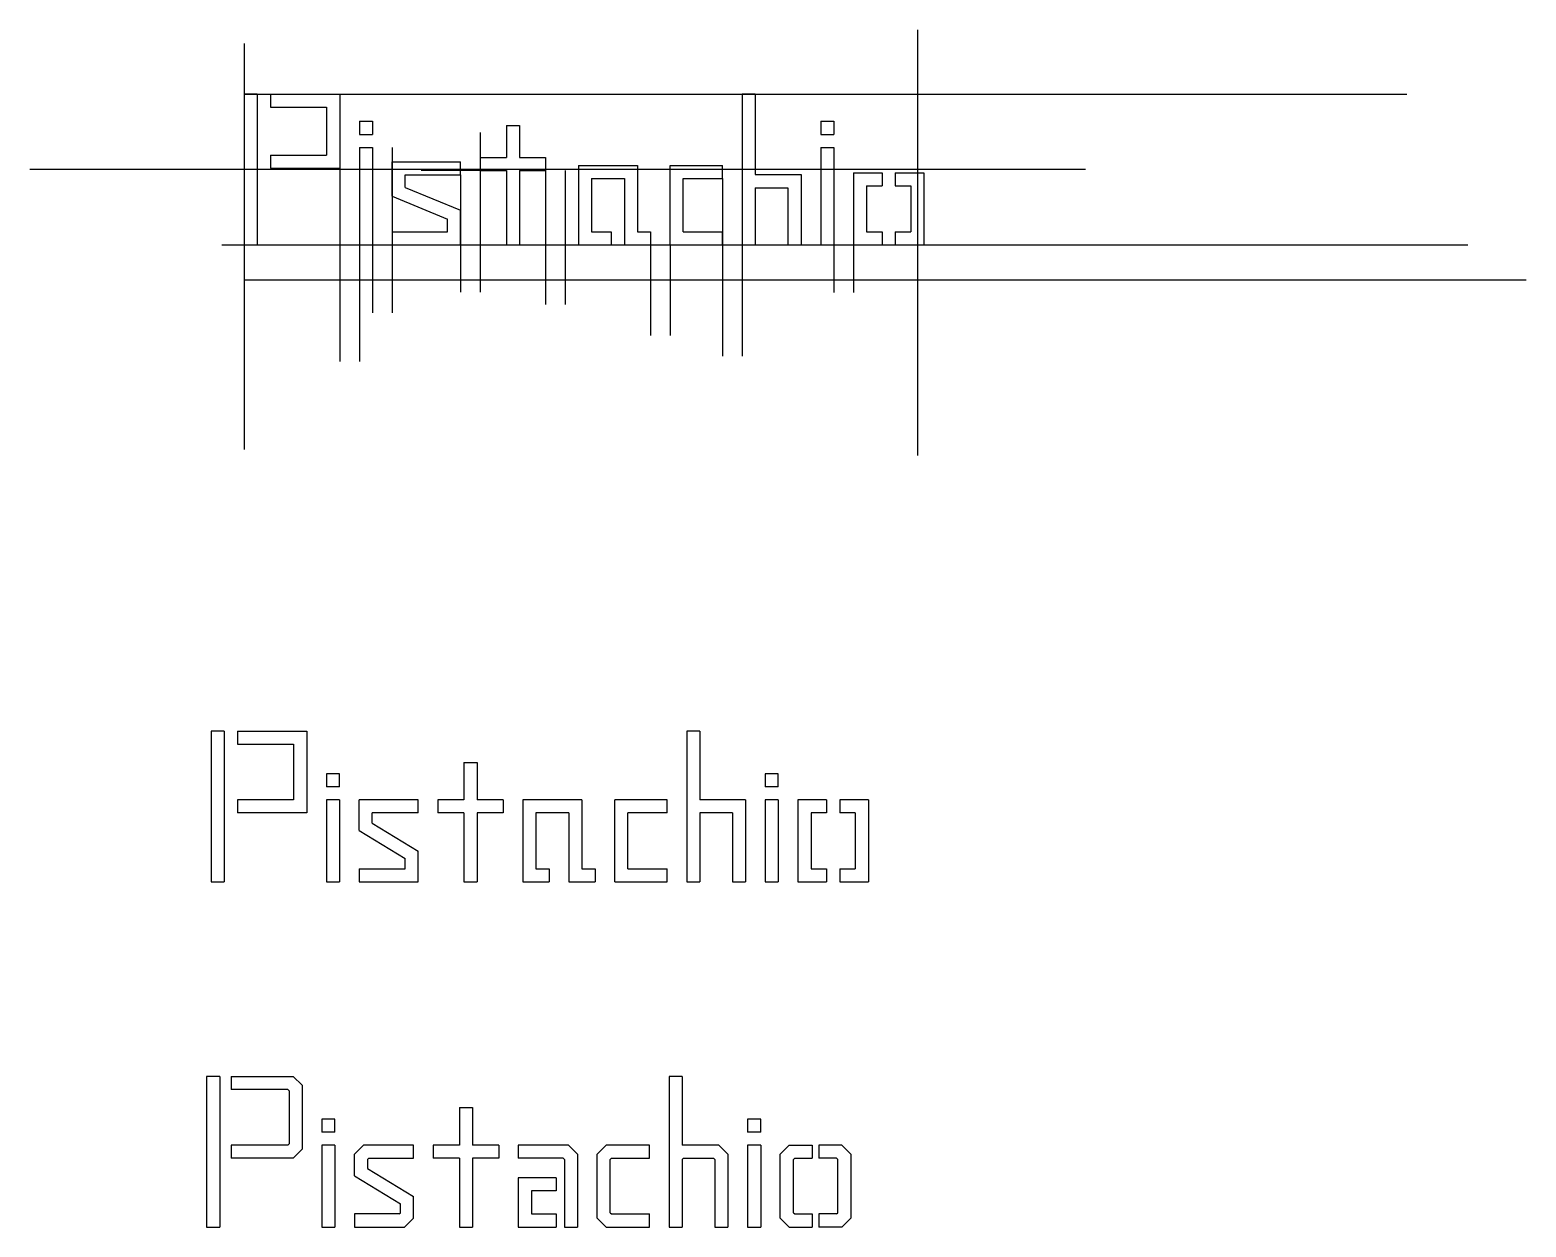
# Model space of a CAD drawing. Units: millimetres on the paper. Extents: x -254 to -25, y -191 to -9.
import ezdxf

# ---------------------------------------------------------------- set-up
doc = ezdxf.new("R2010")
doc.units = ezdxf.units.MM
doc.layers.add('0-0', color=7, linetype='Continuous')
doc.layers.add('0-1', color=7, linetype='Continuous')

msp = doc.modelspace()

# ---------------------------------------------------------------- linework, layer by layer
at = {"layer": '0-0'}
for p, q in [((-220.763, -18.325), (-220.763, -41.365)), ((-218.763, -18.325), (-220.763, -18.325)), ((-220.763, -18.325), (-92.575, -18.325)), ((-218.763, -18.325), (-218.763, -19.325)), ((-218.763, -18.325), (-218.763, -41.365)), ((-216.763, -18.325), (-216.763, -20.325)), ((-216.763, -18.325), (-206.164, -18.325)), ((-216.763, -20.325), (-208.164, -20.325)), ((-208.164, -20.325), (-208.164, -27.631)), ((-206.164, -18.325), (-206.164, -29.631)), ((-203.164, -22.474), (-201.164, -22.474)), ((-203.164, -22.474), (-203.164, -24.474)), ((-201.164, -22.474), (-201.164, -24.474)), ((-132.67, -22.474), (-130.67, -22.474)), ((-132.67, -22.474), (-132.67, -24.474)), ((-130.67, -22.474), (-130.67, -24.474)), ((-203.164, -24.474), (-201.164, -24.474)), ((-180.703, -23.109), (-180.703, -27.993)), ((-132.67, -24.474), (-130.67, -24.474)), ((-203.164, -26.474), (-201.164, -26.474)), ((-203.164, -26.474), (-203.164, -41.365)), ((-201.164, -26.474), (-201.164, -41.365)), ((-132.67, -26.474), (-130.67, -26.474)), ((-132.67, -26.474), (-132.67, -41.365)), ((-130.67, -26.474), (-130.67, -41.365)), ((-218.763, -27.631), (-218.763, -28.631)), ((-216.763, -27.631), (-208.164, -27.631)), ((-187.703, -30.654), (-187.703, -28.654)), ((-184.703, -27.993), (-184.703, -29.993)), ((-184.703, -27.993), (-180.703, -27.993)), ((-178.703, -27.993), (-174.703, -27.993)), ((-174.703, -27.993), (-174.703, -29.993)), ((-169.703, -29.233), (-160.67, -29.233)), ((-92.228, -29.845), (-253.507, -29.845)), ((-196.164, -30.654), (-187.703, -30.654)), ((-196.164, -32.601), (-196.164, -30.654)), ((-178.703, -29.993), (-178.703, -41.365)), ((-178.703, -29.993), (-174.703, -29.993)), ((-153.67, -39.365), (-153.67, -31.233)), ((-135.67, -30.628), (-135.67, -41.365)), ((-127.67, -30.359), (-127.67, -41.365)), ((-121.286, -30.359), (-116.903, -30.359)), ((-121.286, -30.359), (-121.286, -32.359)), ((-116.903, -30.359), (-116.903, -41.365)), ((-198.164, -33.941), (-189.703, -37.419)), ((-196.164, -32.601), (-187.703, -36.079)), ((-142.67, -32.628), (-142.67, -41.365)), ((-142.67, -32.628), (-137.67, -32.628)), ((-137.67, -32.628), (-137.67, -41.365)), ((-125.67, -32.359), (-123.286, -32.359)), ((-125.67, -32.359), (-125.67, -39.365)), ((-121.286, -32.359), (-118.903, -32.359)), ((-118.903, -32.359), (-118.903, -39.365)), ((-189.703, -39.365), (-189.703, -37.419)), ((-198.164, -39.365), (-189.703, -39.365)), ((-164.67, -39.365), (-164.67, -41.365)), ((-158.67, -39.365), (-158.67, -41.365)), ((-153.67, -39.365), (-147.67, -39.365)), ((-147.67, -41.365), (-147.67, -39.365)), ((-125.67, -39.365), (-123.286, -39.365)), ((-123.286, -39.365), (-123.286, -41.365)), ((-121.286, -39.365), (-118.903, -39.365)), ((-121.286, -39.365), (-121.286, -41.365)), ((-220.763, -41.365), (-218.763, -41.365)), ((-220.763, -41.365), (-99.15, -41.365)), ((-203.164, -41.365), (-201.164, -41.365)), ((-180.703, -41.365), (-178.703, -41.365)), ((-162.67, -41.365), (-158.67, -41.365)), ((-155.67, -41.365), (-147.67, -41.365)), ((-144.67, -41.365), (-142.67, -41.365)), ((-137.67, -41.365), (-135.67, -41.365)), ((-132.67, -41.365), (-130.67, -41.365)), ((-127.67, -41.365), (-123.286, -41.365)), ((-121.286, -41.365), (-116.903, -41.365)), ((-225.811, -115.682), (-225.811, -138.721)), ((-223.811, -115.682), (-225.811, -115.682)), ((-223.811, -115.682), (-223.811, -116.682)), ((-223.811, -115.682), (-223.811, -138.721)), ((-221.811, -115.682), (-221.811, -117.682)), ((-221.811, -115.682), (-211.212, -115.682)), ((-211.212, -115.682), (-211.212, -128.201)), ((-151.147, -115.682), (-151.147, -126.201)), ((-221.811, -117.682), (-213.212, -117.682)), ((-213.212, -117.682), (-213.212, -126.201)), ((-187.18, -120.465), (-185.18, -120.465)), ((-187.18, -120.465), (-187.18, -126.201)), ((-185.18, -120.465), (-185.18, -126.201)), ((-206.212, -124.201), (-206.212, -122.201)), ((-139.147, -124.201), (-139.147, -122.201)), ((-223.811, -124.987), (-223.811, -125.987)), ((-206.212, -124.201), (-208.212, -124.201)), ((-139.147, -124.201), (-141.147, -124.201)), ((-221.811, -126.201), (-221.811, -128.201)), ((-213.212, -126.201), (-221.811, -126.201)), ((-208.212, -126.201), (-208.212, -138.721)), ((-206.212, -126.201), (-208.212, -126.201)), ((-206.212, -126.201), (-206.212, -138.721)), ((-194.18, -126.201), (-203.212, -126.201)), ((-203.212, -130.873), (-203.212, -126.201)), ((-194.18, -128.201), (-194.18, -126.201)), ((-191.18, -126.201), (-191.18, -128.201)), ((-187.18, -126.201), (-191.18, -126.201)), ((-181.18, -126.201), (-185.18, -126.201)), ((-181.18, -126.201), (-181.18, -128.201)), ((-178.18, -126.201), (-178.18, -138.721)), ((-169.147, -126.201), (-178.18, -126.201)), ((-169.147, -126.201), (-169.147, -136.721)), ((-164.147, -138.721), (-164.147, -126.201)), ((-144.147, -126.201), (-151.147, -126.201)), ((-144.147, -126.201), (-144.147, -138.721)), ((-141.147, -126.201), (-141.147, -138.721)), ((-139.147, -126.201), (-141.147, -126.201)), ((-139.147, -126.201), (-139.147, -138.721)), ((-131.764, -126.201), (-136.147, -126.201)), ((-136.147, -126.201), (-136.147, -138.721)), ((-131.764, -126.201), (-131.764, -128.201)), ((-125.38, -126.201), (-129.764, -126.201)), ((-129.764, -126.201), (-129.764, -128.201)), ((-125.38, -126.201), (-125.38, -138.721)), ((-211.212, -128.201), (-221.811, -128.201)), ((-194.18, -128.201), (-201.212, -128.201)), ((-201.212, -129.752), (-201.212, -128.201)), ((-201.212, -129.752), (-194.18, -134.049)), ((-187.18, -128.201), (-191.18, -128.201)), ((-187.18, -128.201), (-187.18, -138.721)), ((-185.18, -128.201), (-185.18, -138.721)), ((-181.18, -128.201), (-185.18, -128.201)), ((-176.18, -128.201), (-176.18, -136.721)), ((-171.147, -128.201), (-176.18, -128.201)), ((-171.147, -128.201), (-171.147, -138.721)), ((-162.147, -136.721), (-162.147, -128.201)), ((-156.147, -128.201), (-162.147, -128.201)), ((-151.147, -128.201), (-151.147, -138.721)), ((-146.147, -128.201), (-151.147, -128.201)), ((-146.147, -128.201), (-146.147, -138.721)), ((-131.764, -128.201), (-134.147, -128.201)), ((-134.147, -128.201), (-134.147, -136.721)), ((-127.38, -128.201), (-129.764, -128.201)), ((-127.38, -128.201), (-127.38, -136.721)), ((-203.212, -130.873), (-196.18, -135.171)), ((-194.18, -138.721), (-194.18, -134.049)), ((-203.212, -136.721), (-203.212, -138.721)), ((-203.212, -136.721), (-196.18, -136.721)), ((-196.18, -136.721), (-196.18, -135.171)), ((-169.147, -136.721), (-167.147, -136.721)), ((-167.147, -136.721), (-167.147, -138.721)), ((-162.147, -136.721), (-156.147, -136.721)), ((-156.147, -138.721), (-156.147, -136.721)), ((-134.147, -136.721), (-131.764, -136.721)), ((-131.764, -136.721), (-131.764, -138.721)), ((-129.764, -136.721), (-127.38, -136.721)), ((-129.764, -136.721), (-129.764, -138.721)), ((-225.811, -138.721), (-223.811, -138.721)), ((-208.212, -138.721), (-206.212, -138.721)), ((-203.212, -138.721), (-194.18, -138.721)), ((-187.18, -138.721), (-185.18, -138.721)), ((-178.18, -138.721), (-174.147, -138.721)), ((-171.147, -138.721), (-167.147, -138.721)), ((-164.147, -138.721), (-156.147, -138.721)), ((-153.147, -138.721), (-151.147, -138.721)), ((-146.147, -138.721), (-144.147, -138.721)), ((-141.147, -138.721), (-139.147, -138.721)), ((-136.147, -138.721), (-131.764, -138.721)), ((-129.764, -138.721), (-125.38, -138.721)), ((-226.506, -168.453), (-226.506, -191.493)), ((-224.506, -168.453), (-226.506, -168.453)), ((-224.506, -168.453), (-224.506, -169.453)), ((-224.506, -168.453), (-224.506, -191.493)), ((-222.756, -168.453), (-213.278, -168.453)), ((-222.756, -168.453), (-222.756, -170.453)), ((-153.842, -168.453), (-153.842, -178.973)), ((-214.107, -170.453), (-222.756, -170.453)), ((-214.107, -170.453), (-213.907, -170.653)), ((-213.907, -170.653), (-213.907, -178.773)), ((-187.875, -173.237), (-185.875, -173.237)), ((-187.875, -173.237), (-187.875, -178.973)), ((-185.875, -173.237), (-185.875, -178.973)), ((-206.907, -176.973), (-206.907, -174.973)), ((-141.842, -176.973), (-141.842, -174.973)), ((-224.506, -177.759), (-224.506, -178.759)), ((-206.907, -176.973), (-208.907, -176.973)), ((-141.842, -176.973), (-143.842, -176.973)), ((-214.107, -178.973), (-213.907, -178.773)), ((-213.278, -180.973), (-211.907, -179.601)), ((-208.907, -178.973), (-208.907, -191.493)), ((-206.907, -178.973), (-208.907, -178.973)), ((-206.907, -178.973), (-206.907, -191.493)), ((-194.875, -178.973), (-202.535, -178.973)), ((-194.875, -180.973), (-194.875, -178.973)), ((-191.875, -178.973), (-191.875, -180.973)), ((-187.875, -178.973), (-191.875, -178.973)), ((-181.875, -178.973), (-185.875, -178.973)), ((-181.875, -178.973), (-181.875, -180.973)), ((-178.875, -178.973), (-178.875, -180.973)), ((-171.214, -178.973), (-178.875, -178.973)), ((-166.842, -180.344), (-165.47, -178.973)), ((-166.842, -190.121), (-166.842, -180.344)), ((-158.842, -178.973), (-165.47, -178.973)), ((-158.842, -180.973), (-158.842, -178.973)), ((-148.214, -178.973), (-153.842, -178.973)), ((-148.214, -178.973), (-146.842, -180.344)), ((-146.842, -180.344), (-146.842, -191.493)), ((-143.842, -178.973), (-143.842, -191.493)), ((-141.842, -178.973), (-143.842, -178.973)), ((-141.842, -178.973), (-141.842, -191.493)), ((-138.842, -180.344), (-137.47, -178.973)), ((-138.842, -190.121), (-138.842, -180.344)), ((-213.278, -180.973), (-222.756, -180.973)), ((-201.907, -181.173), (-201.707, -180.973)), ((-201.907, -181.173), (-201.907, -182.523)), ((-201.907, -182.523), (-194.875, -186.821)), ((-201.707, -180.973), (-194.875, -180.973)), ((-187.875, -180.973), (-191.875, -180.973)), ((-187.875, -180.973), (-187.875, -191.493)), ((-185.875, -180.973), (-185.875, -191.493)), ((-181.875, -180.973), (-185.875, -180.973)), ((-172.042, -180.973), (-178.875, -180.973)), ((-172.042, -180.973), (-171.842, -181.173)), ((-171.842, -181.173), (-171.842, -191.493)), ((-164.842, -181.173), (-164.642, -180.973)), ((-164.842, -189.293), (-164.842, -181.173)), ((-164.642, -180.973), (-158.842, -180.973)), ((-153.842, -181.173), (-153.642, -180.973)), ((-153.842, -181.173), (-153.842, -191.493)), ((-153.642, -180.973), (-149.042, -180.973)), ((-149.042, -180.973), (-148.842, -181.173)), ((-148.842, -181.173), (-148.842, -191.493)), ((-136.842, -181.173), (-136.642, -180.973)), ((-136.842, -189.293), (-136.842, -181.173)), ((-136.642, -180.973), (-133.958, -180.973)), ((-130.275, -180.973), (-132.958, -180.973)), ((-130.275, -180.973), (-130.075, -181.173)), ((-130.075, -189.293), (-130.075, -181.173)), ((-203.907, -183.645), (-196.875, -187.943)), ((-178.875, -183.973), (-178.875, -191.493)), ((-173.092, -183.973), (-178.875, -183.973)), ((-173.092, -183.973), (-173.092, -185.973)), ((-176.875, -185.973), (-176.875, -189.493)), ((-173.092, -185.973), (-176.875, -185.973)), ((-203.907, -189.493), (-203.907, -191.493)), ((-197.075, -189.493), (-203.907, -189.493)), ((-197.075, -189.493), (-196.875, -189.293)), ((-196.875, -189.293), (-196.875, -187.943)), ((-164.842, -189.293), (-164.642, -189.493)), ((-164.642, -189.493), (-158.842, -189.493)), ((-158.842, -191.493), (-158.842, -189.493)), ((-136.842, -189.293), (-136.642, -189.493)), ((-130.275, -189.493), (-132.958, -189.493)), ((-132.958, -189.493), (-132.958, -191.493)), ((-130.275, -189.493), (-130.075, -189.293)), ((-226.506, -191.493), (-224.506, -191.493)), ((-208.907, -191.493), (-206.907, -191.493)), ((-187.875, -191.493), (-185.875, -191.493)), ((-178.875, -191.493), (-174.842, -191.493)), ((-178.875, -191.493), (-173.092, -191.493)), ((-171.842, -191.493), (-169.842, -191.493)), ((-155.842, -191.493), (-153.842, -191.493)), ((-148.842, -191.493), (-146.842, -191.493)), ((-143.842, -191.493), (-141.842, -191.493)), ((-138.842, -190.121), (-137.47, -191.493)), ((-137.47, -191.493), (-133.958, -191.493)), ((-129.446, -191.493), (-132.958, -191.493)), ((-129.446, -191.493), (-128.075, -190.121))]:
    msp.add_line(p, q, dxfattribs=at)
for points in [[(-142.67, -18.325), (-144.67, -18.325), (-144.67, -41.365)], [(-142.67, -18.325), (-142.67, -30.628), (-135.67, -30.628)], [(-180.703, -23.109), (-178.703, -23.109), (-178.703, -27.993)], [(-216.763, -27.631), (-216.763, -29.631), (-206.164, -29.631)], [(-198.164, -33.941), (-198.164, -28.654), (-187.703, -28.654)], [(-169.703, -29.233), (-169.703, -41.365), (-164.67, -41.365)], [(-160.67, -29.233), (-160.67, -39.365), (-158.67, -39.365)], [(-155.67, -41.365), (-155.67, -29.233), (-147.67, -29.233)], [(-153.67, -31.233), (-147.67, -31.233), (-147.67, -29.233)], [(-184.703, -29.993), (-180.703, -29.993), (-180.703, -41.365)], [(-167.703, -31.233), (-167.703, -39.365), (-164.67, -39.365)], [(-167.703, -31.233), (-162.67, -31.233), (-162.67, -41.365)], [(-127.67, -30.359), (-123.286, -30.359), (-123.286, -32.359)], [(-198.164, -39.365), (-198.164, -41.365), (-187.703, -41.365), (-187.703, -36.079)], [(-151.147, -115.682), (-153.147, -115.682), (-153.147, -138.721)], [(-206.212, -122.201), (-208.212, -122.201), (-208.212, -124.201)], [(-139.147, -122.201), (-141.147, -122.201), (-141.147, -124.201)], [(-156.147, -128.201), (-156.147, -126.201), (-164.147, -126.201)], [(-176.18, -136.721), (-174.147, -136.721), (-174.147, -138.721)], [(-213.278, -168.453), (-211.907, -169.825), (-211.907, -179.601)], [(-153.842, -168.453), (-155.842, -168.453), (-155.842, -191.493)], [(-206.907, -174.973), (-208.907, -174.973), (-208.907, -176.973)], [(-141.842, -174.973), (-143.842, -174.973), (-143.842, -176.973)], [(-214.107, -178.973), (-222.756, -178.973), (-222.756, -180.973)], [(-203.907, -183.645), (-203.907, -180.344), (-202.535, -178.973)], [(-171.214, -178.973), (-169.842, -180.344), (-169.842, -191.493)], [(-137.47, -178.973), (-133.958, -178.973), (-133.958, -180.973)], [(-129.446, -178.973), (-132.958, -178.973), (-132.958, -180.973)], [(-129.446, -178.973), (-128.075, -180.344), (-128.075, -190.121)], [(-203.907, -191.493), (-196.246, -191.493), (-194.875, -190.121), (-194.875, -186.821)], [(-176.875, -189.493), (-173.092, -189.493), (-173.092, -191.493)], [(-136.642, -189.493), (-133.958, -189.493), (-133.958, -191.493)], [(-166.842, -190.121), (-165.47, -191.493), (-158.842, -191.493)]]:
    msp.add_lwpolyline(points, dxfattribs=at)
at = {"layer": '0-1'}
for p, q in [((-117.903, -8.512), (-117.903, -73.577)), ((-220.763, -10.588), (-220.763, -72.654)), ((-220.763, -18.325), (-43.111, -18.325)), ((-184.703, -24.201), (-184.703, -48.581)), ((-201.164, -26.474), (-201.164, -51.754)), ((-198.164, -26.474), (-198.164, -51.754)), ((-206.164, -29.631), (-206.164, -59.214)), ((-203.164, -29.631), (-203.164, -59.214)), ((-183.203, -29.993), (-193.744, -29.993)), ((-187.703, -30.654), (-187.703, -48.581)), ((-174.703, -29.993), (-174.703, -50.504)), ((-171.703, -29.993), (-171.703, -50.504)), ((-147.67, -31.233), (-147.67, -58.387)), ((-144.67, -31.233), (-144.67, -58.387)), ((-224.183, -41.365), (-33.767, -41.365)), ((-158.67, -41.365), (-158.67, -55.234)), ((-155.67, -41.365), (-155.67, -55.234)), ((-130.67, -41.365), (-130.67, -48.658)), ((-127.67, -41.365), (-127.67, -48.658)), ((-220.763, -46.722), (-24.884, -46.722))]:
    msp.add_line(p, q, dxfattribs=at)

doc.saveas('drawing.dxf')
